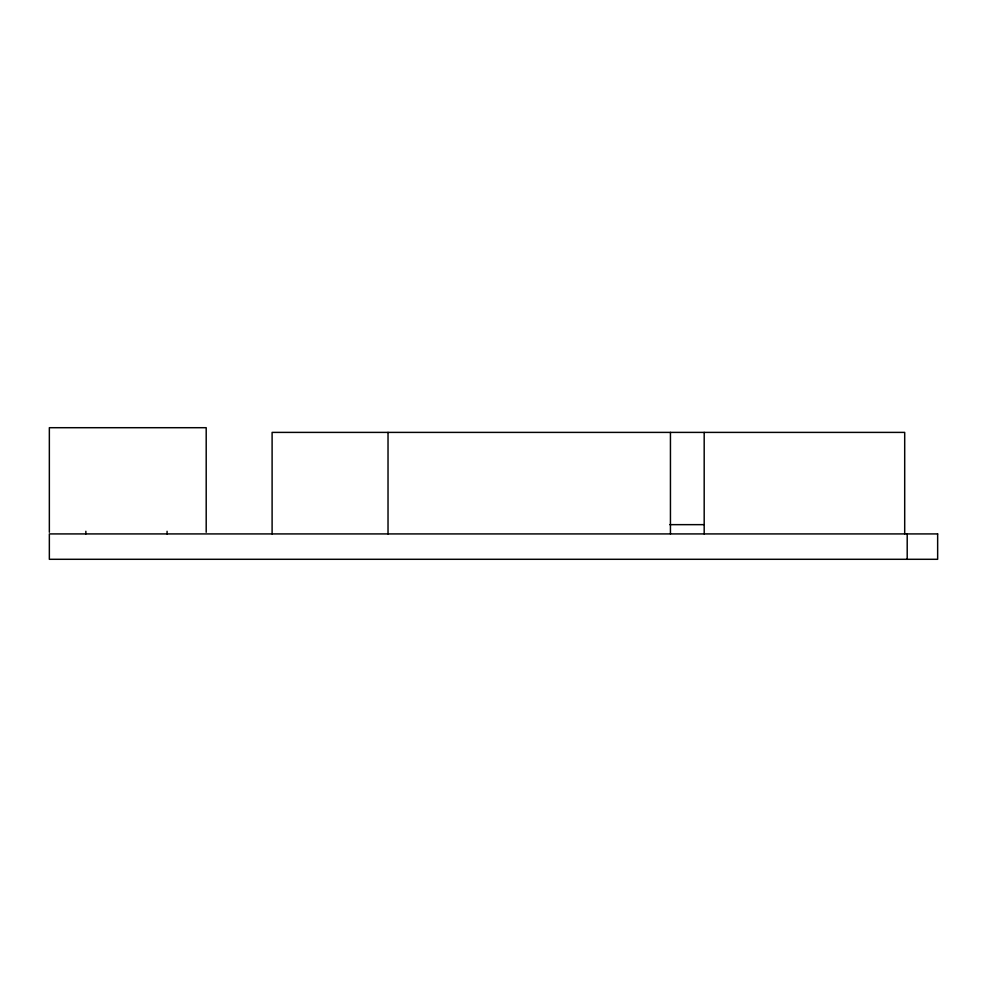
<?xml version="1.0" encoding="UTF-8"?>
<svg xmlns="http://www.w3.org/2000/svg" width="987" height="987" viewBox="0 0 987 987"><rect width="100%" height="100%" fill="white"/><g stroke="black" fill="none" stroke-linecap="round" stroke-linejoin="round"><path stroke-width="1.48" d="M669.828 524.652L703.608 524.652M907.201 533.918L907.201 559.296M904.697 533.918L904.697 432.392L272.104 432.392L272.104 533.918M704.187 432.392L704.187 533.918M670.444 432.392L670.444 533.918M388.027 432.392L388.027 533.918M206.197 532.264L206.197 427.704L49.35 427.704L49.35 532.264M167.074 531.29L167.074 533.918M85.857 531.29L85.857 533.918M937.65 533.918L49.35 533.918L49.35 559.296L937.65 559.296L937.65 533.918"/></g></svg>
